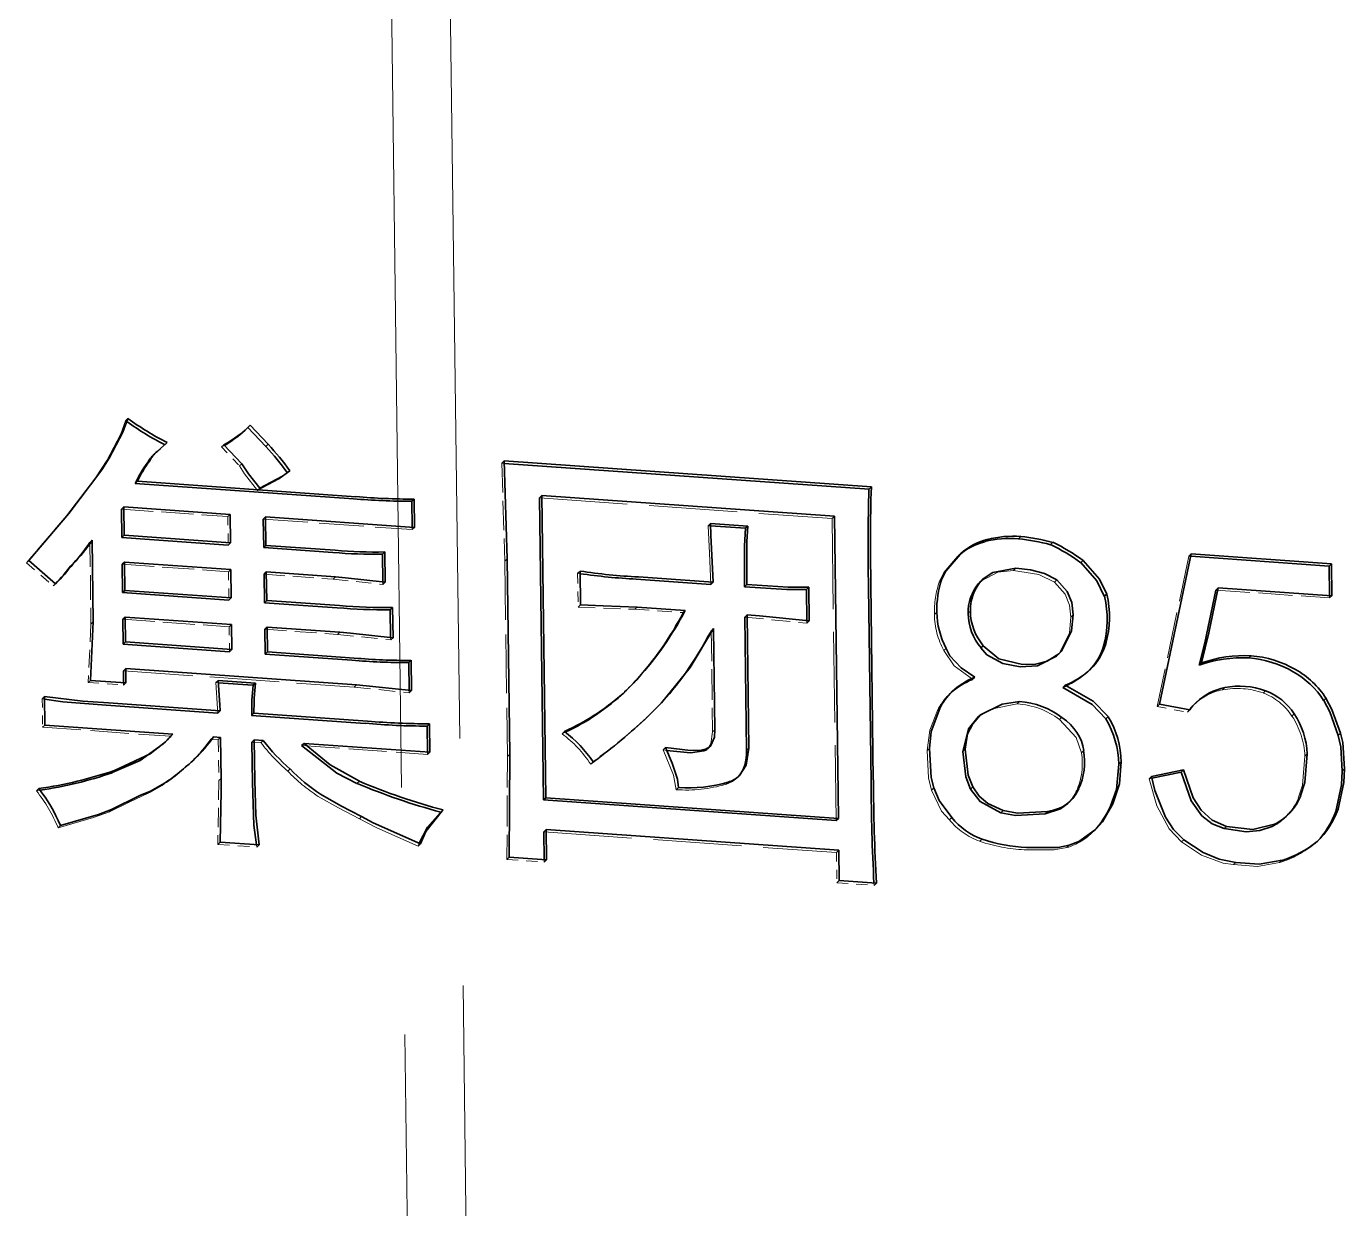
# Model space of a CAD drawing. Header units: millimetres. Extents: x -631 to 3210, y -446 to 2288.
# Drawn here: x -218.68 to -202.66, y -138.71 to -124.35 of the extents above; entities that cross this region are included whole.
import ezdxf

# ---------------------------------------------------------------- set-up
doc = ezdxf.new("R2010")
doc.units = ezdxf.units.MM
doc.linetypes.add('DASHED', pattern=[15, 12, -3])
doc.layers.get('0').update_dxf_attribs({"lineweight": 18})

msp = doc.modelspace()

# ---------------------------------------------------------------- linework, layer by layer
at = {"color": 7, "linetype": 'DASHED', "lineweight": 13}
for p, q in [((-214.534, -46.002), (-213.105, -156.758)), ((-213.346, -193.586), (-215.242, -46.68))]:
    msp.add_line(p, q, dxfattribs=at)
at = {"color": 7, "linetype": 'DASHED', "lineweight": 13, "ltscale": 0.000979933}
for p, q in [((-217.473, -129.137), (-217.445, -129.11)), ((-216.996, -129.429), (-216.967, -129.402)), ((-216.306, -129.456), (-216.278, -129.429)), ((-212.902, -129.653), (-212.874, -129.626)), ((-208.861, -130.298), (-208.889, -130.325)), ((-213.99, -130.46), (-213.961, -130.433)), ((-204.556, -130.782), (-204.527, -130.754)), ((-211.981, -130.99), (-211.952, -130.963)), ((-206.656, -130.927), (-206.685, -130.955)), ((-214.951, -131.061), (-214.922, -131.034)), ((-202.848, -131.29), (-202.82, -131.263)), ((-211.975, -131.4), (-211.947, -131.373)), ((-211.286, -131.427), (-211.258, -131.4)), ((-207.647, -131.49), (-207.618, -131.463)), ((-217.893, -131.608), (-217.865, -131.581)), ((-214.899, -131.733), (-214.871, -131.706)), ((-214.252, -131.8), (-214.224, -131.773)), ((-207.533, -131.929), (-207.505, -131.902)), ((-211.275, -132.29), (-211.247, -132.263)), ((-217.927, -132.317), (-217.899, -132.29)), ((-217.496, -132.347), (-217.468, -132.32)), ((-216.377, -132.318), (-216.349, -132.291)), ((-206.614, -132.547), (-206.642, -132.574)), ((-207.086, -132.708), (-207.114, -132.735)), ((-206.098, -132.739), (-206.127, -132.767)), ((-204.574, -132.677), (-204.546, -132.65)), ((-218.48, -132.86), (-218.452, -132.833)), ((-210.341, -132.917), (-210.313, -132.89)), ((-215.829, -133.047), (-215.801, -133.02)), ((-213.804, -133.19), (-213.775, -133.163)), ((-210.941, -133.133), (-210.913, -133.106)), ((-207.733, -133.144), (-207.705, -133.117)), ((-205.833, -133.142), (-205.861, -133.169)), ((-203.146, -133.209), (-203.118, -133.182)), ((-216.773, -133.368), (-216.744, -133.341)), ((-215.502, -133.393), (-215.474, -133.366)), ((-216.34, -133.507), (-216.312, -133.48)), ((-218.556, -133.63), (-218.528, -133.603)), ((-217.199, -133.662), (-217.171, -133.634)), ((-205.895, -133.609), (-205.923, -133.636)), ((-213.644, -133.891), (-213.616, -133.864)), ((-214.633, -133.972), (-214.605, -133.945)), ((-207.464, -133.982), (-207.435, -133.955)), ((-215.878, -134.315), (-215.849, -134.288)), ((-207.094, -134.245), (-207.066, -134.218)), ((-206.039, -134.32), (-206.01, -134.293)), ((-212.84, -134.465), (-212.812, -134.438))]:
    msp.add_line(p, q, dxfattribs=at)
at = {"color": 7, "linetype": 'DASHED', "lineweight": 13, "ltscale": 0.000505729}
msp.add_line((-217.457, -129.149), (-217.473, -129.137), dxfattribs=at)
at = {"color": 7, "lineweight": 35, "ltscale": 0.000979933}
for p, q in [((-215.986, -129.22), (-215.958, -129.193)), ((-217.18, -129.624), (-217.208, -129.651)), ((-217.356, -129.9), (-217.327, -129.872)), ((-217.495, -130.184), (-217.524, -130.211)), ((-213.994, -130.115), (-213.966, -130.088)), ((-212.416, -130.047), (-212.445, -130.074)), ((-209.942, -130.444), (-209.914, -130.417)), ((-216.198, -130.62), (-216.226, -130.648)), ((-215.795, -130.678), (-215.767, -130.651)), ((-206.237, -130.641), (-206.208, -130.614)), ((-216.189, -131.289), (-216.218, -131.316)), ((-209.201, -131.187), (-209.172, -131.159)), ((-205.583, -131.269), (-205.554, -131.242)), ((-204.227, -131.193), (-204.199, -131.166)), ((-214.257, -131.433), (-214.229, -131.406)), ((-217.478, -131.522), (-217.507, -131.549)), ((-209.95, -131.522), (-209.922, -131.495)), ((-215.783, -131.67), (-215.754, -131.643)), ((-210.357, -131.687), (-210.329, -131.66)), ((-217.503, -131.851), (-217.474, -131.824)), ((-216.181, -131.915), (-216.21, -131.942)), ((-215.779, -131.973), (-215.75, -131.945)), ((-207.053, -131.87), (-207.082, -131.897)), ((-217.498, -132.175), (-217.47, -132.147)), ((-216.322, -132.66), (-216.351, -132.687)), ((-215.941, -132.716), (-215.913, -132.688)), ((-216.433, -133.004), (-216.404, -132.977)), ((-215.334, -133.082), (-215.305, -133.055)), ((-212.392, -134.13), (-212.364, -134.103))]:
    msp.add_line(p, q, dxfattribs=at)
at = {"color": 7, "lineweight": 35, "ltscale": 0.007945}
for p, q in [((-215.768, -129.451), (-215.986, -129.22)), ((-215.958, -129.193), (-215.74, -129.424))]:
    msp.add_line(p, q, dxfattribs=at)
at = {"color": 7, "linetype": 'DASHED', "lineweight": 13, "ltscale": 0.004283}
msp.add_line((-217.123, -129.544), (-216.996, -129.429), dxfattribs=at)
at = {"color": 7, "lineweight": 35, "ltscale": 0.001141}
msp.add_line((-217.123, -129.544), (-217.09, -129.512), dxfattribs=at)
at = {"color": 7, "lineweight": 35, "ltscale": 0.004122}
msp.add_line((-216.967, -129.402), (-217.09, -129.512), dxfattribs=at)
at = {"color": 7, "linetype": 'DASHED', "lineweight": 13, "ltscale": 0.00101}
msp.add_line((-216.271, -129.437), (-216.306, -129.456), dxfattribs=at)
at = {"color": 7, "linetype": 'DASHED', "lineweight": 13, "ltscale": 0.007945}
msp.add_line((-216.306, -129.456), (-216.088, -129.687), dxfattribs=at)
at = {"color": 7, "lineweight": 35, "ltscale": 0.007944}
msp.add_line((-216.06, -129.66), (-216.278, -129.429), dxfattribs=at)
at = {"color": 7, "lineweight": 13, "ltscale": 0.000979933}
for p, q in [((-215.74, -129.424), (-215.768, -129.451)), ((-206.625, -130.571), (-206.597, -130.544)), ((-205.868, -130.861), (-205.84, -130.834)), ((-207.238, -131.476), (-207.209, -131.449)), ((-205.594, -131.873), (-205.565, -131.846)), ((-209.929, -133.14), (-209.901, -133.113)), ((-207.302, -133.153), (-207.274, -133.126)), ((-217.635, -133.411), (-217.606, -133.384)), ((-205.406, -133.308), (-205.377, -133.281)), ((-202.692, -133.392), (-202.664, -133.365)), ((-214.662, -133.542), (-214.633, -133.515)), ((-204.126, -134.09), (-204.097, -134.063))]:
    msp.add_line(p, q, dxfattribs=at)
at = {"color": 7, "linetype": 'DASHED', "lineweight": 13, "ltscale": 0.00098046}
for p, q in [((-217.699, -129.619), (-217.671, -129.592)), ((-216.088, -129.687), (-216.06, -129.66)), ((-215.506, -129.771), (-215.477, -129.744)), ((-215.869, -129.983), (-215.841, -129.956)), ((-218.192, -130.292), (-218.163, -130.265)), ((-216.203, -130.275), (-216.231, -130.302)), ((-218.678, -130.863), (-218.65, -130.835)), ((-212.865, -130.842), (-212.837, -130.815)), ((-216.194, -130.944), (-216.222, -130.971)), ((-218.351, -131.144), (-218.323, -131.117)), ((-206.159, -131.07), (-206.188, -131.097)), ((-210.704, -131.468), (-210.676, -131.441)), ((-216.185, -131.613), (-216.214, -131.64)), ((-209.195, -131.597), (-209.167, -131.569)), ((-206.105, -131.936), (-206.133, -131.964)), ((-214.029, -132.441), (-214, -132.414)), ((-203.652, -132.444), (-203.624, -132.416)), ((-218.484, -132.515), (-218.456, -132.487)), ((-204.941, -132.608), (-204.913, -132.581)), ((-207.582, -132.63), (-207.61, -132.657)), ((-203.303, -132.724), (-203.275, -132.697)), ((-212.171, -132.939), (-212.142, -132.912)), ((-216.347, -133.01), (-216.318, -132.983)), ((-211.822, -133.308), (-211.793, -133.281)), ((-205.037, -133.485), (-205.009, -133.458)), ((-207.684, -133.622), (-207.655, -133.595)), ((-218.292, -134.08), (-218.264, -134.053)), ((-216.352, -134.282), (-216.323, -134.255)), ((-213.919, -134.303), (-213.89, -134.276)), ((-204.012, -134.528), (-203.984, -134.501)), ((-203.453, -134.503), (-203.424, -134.475)), ((-208.832, -134.748), (-208.804, -134.721))]:
    msp.add_line(p, q, dxfattribs=at)
at = {"color": 7, "linetype": 'DASHED', "lineweight": 13, "ltscale": 0.000732735}
msp.add_line((-212.873, -129.655), (-212.902, -129.653), dxfattribs=at)
at = {"color": 7, "linetype": 'DASHED', "lineweight": 13, "ltscale": 0.029721}
msp.add_line((-212.902, -129.653), (-212.865, -130.842), dxfattribs=at)
at = {"color": 7, "lineweight": 35, "ltscale": 0.111795}
msp.add_line((-212.874, -129.626), (-208.413, -129.941), dxfattribs=at)
at = {"color": 7, "lineweight": 35, "ltscale": 0.02972}
msp.add_line((-212.837, -130.815), (-212.874, -129.626), dxfattribs=at)
at = {"color": 7, "lineweight": 35, "ltscale": 0.111062}
msp.add_line((-208.441, -129.968), (-212.873, -129.655), dxfattribs=at)
at = {"color": 7, "lineweight": 35, "ltscale": 0.066429}
for p, q in [((-217.327, -129.872), (-214.677, -130.06)), ((-214.705, -130.087), (-217.356, -129.9))]:
    msp.add_line(p, q, dxfattribs=at)
at = {"color": 7, "lineweight": 35, "ltscale": 0.00098046}
for p, q in [((-208.441, -129.968), (-208.413, -129.941)), ((-215.8, -130.333), (-215.772, -130.306)), ((-217.906, -130.615), (-217.878, -130.588)), ((-217.519, -130.556), (-217.491, -130.529)), ((-214.352, -130.758), (-214.324, -130.731)), ((-218.139, -130.901), (-218.111, -130.873)), ((-215.791, -131.002), (-215.763, -130.974)), ((-202.853, -130.902), (-202.825, -130.875)), ((-210.336, -131.099), (-210.364, -131.126)), ((-209.955, -131.155), (-209.926, -131.128)), ((-207.184, -132.277), (-207.156, -132.25)), ((-205.563, -132.758), (-205.535, -132.731)), ((-213.808, -132.845), (-213.78, -132.817)), ((-204.623, -133.378), (-204.651, -133.405)), ((-212.397, -133.742), (-212.369, -133.715))]:
    msp.add_line(p, q, dxfattribs=at)
at = {"color": 7, "lineweight": 35, "ltscale": 0.008631}
for p, q in [((-217.495, -130.184), (-217.491, -130.529)), ((-213.966, -130.088), (-213.961, -130.433)), ((-215.795, -130.678), (-215.8, -130.333)), ((-217.487, -130.853), (-217.482, -131.198)), ((-215.787, -131.347), (-215.791, -131.002))]:
    msp.add_line(p, q, dxfattribs=at)
at = {"color": 7, "lineweight": 35, "ltscale": 0.032405}
for p, q in [((-216.203, -130.275), (-217.495, -130.184)), ((-216.226, -130.648), (-217.519, -130.556)), ((-217.491, -130.529), (-216.198, -130.62)), ((-216.218, -131.316), (-217.511, -131.225)), ((-216.185, -131.613), (-217.478, -131.522)), ((-216.21, -131.942), (-217.503, -131.851)), ((-217.474, -131.824), (-216.181, -131.915))]:
    msp.add_line(p, q, dxfattribs=at)
at = {"color": 7, "lineweight": 35, "ltscale": 0.007903}
msp.add_line((-213.99, -130.431), (-213.994, -130.115), dxfattribs=at)
at = {"color": 7, "lineweight": 35, "ltscale": 0.09171}
msp.add_line((-212.397, -133.742), (-212.445, -130.074), dxfattribs=at)
at = {"color": 7, "linetype": 'DASHED', "lineweight": 13, "ltscale": 0.089113}
msp.add_line((-212.445, -130.074), (-208.889, -130.325), dxfattribs=at)
at = {"color": 7, "lineweight": 35, "ltscale": 0.091709}
for p, q in [((-212.416, -130.047), (-212.369, -133.715)), ((-208.813, -133.966), (-208.861, -130.298))]:
    msp.add_line(p, q, dxfattribs=at)
at = {"color": 7, "lineweight": 35, "ltscale": 0.089113}
for p, q in [((-208.861, -130.298), (-212.416, -130.047)), ((-212.369, -133.715), (-208.813, -133.966)), ((-208.808, -134.354), (-212.364, -134.103))]:
    msp.add_line(p, q, dxfattribs=at)
at = {"color": 7, "linetype": 'DASHED', "lineweight": 13, "ltscale": 0.01874}
msp.add_line((-218.192, -130.292), (-218.678, -130.863), dxfattribs=at)
at = {"color": 7, "lineweight": 35, "ltscale": 0.01874}
msp.add_line((-218.65, -130.835), (-218.163, -130.265), dxfattribs=at)
at = {"color": 7, "lineweight": 35, "ltscale": 0.008632}
for p, q in [((-217.519, -130.556), (-217.524, -130.211)), ((-216.198, -130.62), (-216.203, -130.275)), ((-215.772, -130.306), (-215.767, -130.651)), ((-217.511, -131.225), (-217.515, -130.88)), ((-216.189, -131.289), (-216.194, -130.944)), ((-215.763, -130.974), (-215.758, -131.32)), ((-218.452, -132.833), (-218.456, -132.487)), ((-213.78, -132.817), (-213.775, -133.163))]:
    msp.add_line(p, q, dxfattribs=at)
at = {"color": 7, "linetype": 'DASHED', "lineweight": 13, "ltscale": 0.032405}
for p, q in [((-217.524, -130.211), (-216.231, -130.302)), ((-217.515, -130.88), (-216.222, -130.971)), ((-217.507, -131.549), (-216.214, -131.64))]:
    msp.add_line(p, q, dxfattribs=at)
at = {"color": 7, "linetype": 'DASHED', "lineweight": 13, "ltscale": 0.008631}
for p, q in [((-216.231, -130.302), (-216.226, -130.648)), ((-216.222, -130.971), (-216.218, -131.316)), ((-218.484, -132.515), (-218.48, -132.86))]:
    msp.add_line(p, q, dxfattribs=at)
at = {"color": 7, "linetype": 'DASHED', "lineweight": 13, "ltscale": 0.045367}
msp.add_line((-215.8, -130.333), (-213.99, -130.46), dxfattribs=at)
at = {"color": 7, "lineweight": 35, "ltscale": 0.045367}
msp.add_line((-213.961, -130.433), (-215.772, -130.306), dxfattribs=at)
at = {"color": 7, "linetype": 'DASHED', "lineweight": 13, "ltscale": 0.09171}
msp.add_line((-208.889, -130.325), (-208.842, -133.993), dxfattribs=at)
at = {"color": 7, "linetype": 'DASHED', "lineweight": 13, "ltscale": 0.000727923}
msp.add_line((-213.99, -130.46), (-213.99, -130.431), dxfattribs=at)
at = {"color": 7, "linetype": 'DASHED', "lineweight": 13, "ltscale": 0.000981563}
for p, q in [((-210.395, -130.412), (-210.367, -130.385)), ((-207.584, -131.086), (-207.555, -131.059)), ((-205.96, -131.494), (-205.989, -131.521)), ((-214.697, -132.372), (-214.669, -132.345)), ((-204.147, -132.406), (-204.119, -132.378)), ((-205.718, -134.127), (-205.69, -134.1)), ((-212.388, -134.497), (-212.359, -134.47))]:
    msp.add_line(p, q, dxfattribs=at)
at = {"color": 7, "linetype": 'DASHED', "lineweight": 13, "ltscale": 0.000721973}
msp.add_line((-210.366, -130.414), (-210.395, -130.412), dxfattribs=at)
at = {"color": 7, "lineweight": 35, "ltscale": 0.011341}
msp.add_line((-210.367, -130.385), (-209.914, -130.417), dxfattribs=at)
at = {"color": 7, "lineweight": 35, "ltscale": 0.010621}
msp.add_line((-209.942, -130.444), (-210.366, -130.414), dxfattribs=at)
at = {"color": 7, "linetype": 'DASHED', "lineweight": 13, "ltscale": 0.024815}
msp.add_line((-217.906, -130.615), (-217.893, -131.608), dxfattribs=at)
at = {"color": 7, "lineweight": 35, "ltscale": 0.024816}
msp.add_line((-217.865, -131.581), (-217.878, -130.588), dxfattribs=at)
at = {"color": 7, "lineweight": 35, "ltscale": 0.021064}
for p, q in [((-214.955, -130.737), (-215.795, -130.678)), ((-215.767, -130.651), (-214.927, -130.71))]:
    msp.add_line(p, q, dxfattribs=at)
at = {"color": 7, "lineweight": 13, "ltscale": 0.000981036}
for p, q in [((-207.034, -130.607), (-207.005, -130.579)), ((-210.991, -132.591), (-210.963, -132.564)), ((-202.741, -132.958), (-202.712, -132.93)), ((-207.182, -133.585), (-207.21, -133.612))]:
    msp.add_line(p, q, dxfattribs=at)
at = {"color": 7, "lineweight": 35, "ltscale": 0.010782}
msp.add_line((-218.323, -131.117), (-218.65, -130.835), dxfattribs=at)
at = {"color": 7, "lineweight": 35, "ltscale": 0.008422}
msp.add_line((-214.348, -131.095), (-214.352, -130.758), dxfattribs=at)
at = {"color": 7, "lineweight": 35, "ltscale": 0.009171}
for p, q in [((-214.324, -130.731), (-214.319, -131.098)), ((-214.229, -131.406), (-214.224, -131.773)), ((-214.005, -132.047), (-214, -132.414)), ((-212.364, -134.103), (-212.359, -134.47)), ((-208.804, -134.721), (-208.808, -134.354))]:
    msp.add_line(p, q, dxfattribs=at)
at = {"color": 7, "lineweight": 35, "ltscale": 0.059342}
for p, q in [((-212.806, -133.188), (-212.837, -130.815)), ((-208.417, -133.527), (-208.448, -131.153)), ((-208.419, -131.126), (-208.389, -133.5))]:
    msp.add_line(p, q, dxfattribs=at)
at = {"color": 7, "linetype": 'DASHED', "lineweight": 13, "ltscale": 0.000998295}
msp.add_line((-207.365, -130.788), (-207.336, -130.76), dxfattribs=at)
at = {"color": 7, "linetype": 'DASHED', "lineweight": 13, "ltscale": 0.000355635}
msp.add_line((-207.354, -130.778), (-207.365, -130.788), dxfattribs=at)
at = {"color": 7, "lineweight": 13, "ltscale": 0.000981563}
for p, q in [((-207.354, -130.778), (-207.326, -130.751)), ((-203.544, -134.065), (-203.516, -134.038))]:
    msp.add_line(p, q, dxfattribs=at)
at = {"color": 7, "lineweight": 35, "ltscale": 0.000338378}
msp.add_line((-207.336, -130.76), (-207.326, -130.751), dxfattribs=at)
at = {"color": 7, "linetype": 'DASHED', "lineweight": 13, "ltscale": 0.046674}
msp.add_line((-204.556, -130.782), (-204.941, -132.608), dxfattribs=at)
at = {"color": 7, "lineweight": 35, "ltscale": 0.046673}
msp.add_line((-204.913, -132.581), (-204.527, -130.754), dxfattribs=at)
at = {"color": 7, "linetype": 'DASHED', "lineweight": 13, "ltscale": 0.000558357}
msp.add_line((-204.533, -130.783), (-204.556, -130.782), dxfattribs=at)
at = {"color": 7, "lineweight": 35, "ltscale": 0.042107}
msp.add_line((-202.853, -130.902), (-204.533, -130.783), dxfattribs=at)
at = {"color": 7, "lineweight": 35, "ltscale": 0.042666}
msp.add_line((-204.527, -130.754), (-202.825, -130.875), dxfattribs=at)
at = {"color": 7, "linetype": 'DASHED', "lineweight": 13, "ltscale": 0.010782}
msp.add_line((-218.678, -130.863), (-218.351, -131.144), dxfattribs=at)
at = {"color": 7, "linetype": 'DASHED', "lineweight": 13, "ltscale": 0.001026}
msp.add_line((-218.135, -130.897), (-218.106, -130.868), dxfattribs=at)
at = {"color": 7, "lineweight": 35, "ltscale": 0.000981036}
for p, q in [((-217.487, -130.853), (-217.515, -130.88)), ((-215.787, -131.347), (-215.758, -131.32)), ((-214.033, -132.074), (-214.005, -132.047)), ((-204.431, -132.105), (-204.402, -132.078)), ((-210.446, -133.147), (-210.417, -133.12))]:
    msp.add_line(p, q, dxfattribs=at)
at = {"color": 7, "lineweight": 35, "ltscale": 0.032403}
for p, q in [((-216.194, -130.944), (-217.487, -130.853)), ((-217.482, -131.198), (-216.189, -131.289))]:
    msp.add_line(p, q, dxfattribs=at)
at = {"color": 7, "lineweight": 35, "ltscale": 0.021062}
msp.add_line((-214.922, -131.034), (-215.763, -130.974), dxfattribs=at)
at = {"color": 7, "linetype": 'DASHED', "lineweight": 13, "ltscale": 0.059341}
msp.add_line((-212.865, -130.842), (-212.835, -133.215), dxfattribs=at)
at = {"color": 7, "linetype": 'DASHED', "lineweight": 13, "ltscale": 0.000730757}
msp.add_line((-211.952, -130.995), (-211.981, -130.99), dxfattribs=at)
at = {"color": 7, "linetype": 'DASHED', "lineweight": 13, "ltscale": 0.01025}
msp.add_line((-211.981, -130.99), (-211.975, -131.4), dxfattribs=at)
at = {"color": 7, "lineweight": 35, "ltscale": 0.01025}
msp.add_line((-211.947, -131.373), (-211.952, -130.963), dxfattribs=at)
at = {"color": 7, "lineweight": 35, "ltscale": 0.008982}
msp.add_line((-202.849, -131.261), (-202.853, -130.902), dxfattribs=at)
at = {"color": 7, "lineweight": 35, "ltscale": 0.009711}
msp.add_line((-202.825, -130.875), (-202.82, -131.263), dxfattribs=at)
at = {"color": 7, "linetype": 'DASHED', "lineweight": 13, "ltscale": 0.000978717}
msp.add_line((-218.351, -131.144), (-218.323, -131.117), dxfattribs=at)
at = {"color": 7, "linetype": 'DASHED', "lineweight": 13, "ltscale": 0.000966988}
msp.add_line((-218.345, -131.138), (-218.317, -131.111), dxfattribs=at)
at = {"color": 7, "linetype": 'DASHED', "lineweight": 13, "ltscale": 0.021062}
msp.add_line((-215.791, -131.002), (-214.951, -131.061), dxfattribs=at)
at = {"color": 7, "linetype": 'DASHED', "lineweight": 13, "ltscale": 0.015176}
msp.add_line((-214.951, -131.061), (-214.347, -131.125), dxfattribs=at)
at = {"color": 7, "linetype": 'DASHED', "lineweight": 13, "ltscale": 0.0007485}
msp.add_line((-214.347, -131.125), (-214.348, -131.095), dxfattribs=at)
at = {"color": 7, "linetype": 'DASHED', "lineweight": 13, "ltscale": 0.000981036}
for p, q in [((-214.347, -131.125), (-214.319, -131.098)), ((-216.928, -132.969), (-216.9, -132.942)), ((-212.835, -133.215), (-212.806, -133.188)), ((-210.182, -133.553), (-210.154, -133.526)), ((-210.784, -133.619), (-210.756, -133.591)), ((-217.67, -133.887), (-217.642, -133.86)), ((-208.837, -134.381), (-208.808, -134.354)), ((-204.645, -134.253), (-204.617, -134.226)), ((-203.025, -134.274), (-202.997, -134.247)), ((-208.379, -134.78), (-208.351, -134.753))]:
    msp.add_line(p, q, dxfattribs=at)
at = {"color": 7, "lineweight": 35, "ltscale": 0.022684}
for p, q in [((-210.364, -131.126), (-211.269, -131.062)), ((-211.241, -131.035), (-210.336, -131.099))]:
    msp.add_line(p, q, dxfattribs=at)
at = {"color": 7, "lineweight": 35, "ltscale": 0.001136}
msp.add_line((-207.113, -131.118), (-207.082, -131.085), dxfattribs=at)
at = {"color": 7, "lineweight": 13, "ltscale": 0.00098046}
for p, q in [((-207.085, -131.091), (-207.113, -131.118)), ((-203.829, -132.018), (-203.801, -131.991)), ((-202.918, -132.535), (-202.89, -132.508)), ((-206.812, -133.87), (-206.841, -133.897)), ((-205.507, -133.819), (-205.478, -133.791)), ((-206.274, -133.884), (-206.303, -133.911))]:
    msp.add_line(p, q, dxfattribs=at)
at = {"color": 7, "lineweight": 35, "ltscale": 0.001128}
msp.add_line((-207.054, -131.058), (-207.085, -131.091), dxfattribs=at)
at = {"color": 7, "lineweight": 35, "ltscale": 0.000972358}
msp.add_line((-207.082, -131.085), (-207.054, -131.058), dxfattribs=at)
at = {"color": 7, "lineweight": 35, "ltscale": 0.000981563}
for p, q in [((-217.511, -131.225), (-217.482, -131.198)), ((-215.925, -132.35), (-215.896, -132.323)), ((-206.085, -132.377), (-206.057, -132.349)), ((-215.937, -133.039), (-215.909, -133.012)), ((-202.772, -133.882), (-202.743, -133.855)), ((-208.813, -133.966), (-208.842, -133.993))]:
    msp.add_line(p, q, dxfattribs=at)
at = {"color": 7, "lineweight": 35, "ltscale": 0.009497}
msp.add_line((-209.196, -131.566), (-209.201, -131.187), dxfattribs=at)
at = {"color": 7, "lineweight": 35, "ltscale": 0.010249}
msp.add_line((-209.172, -131.159), (-209.167, -131.569), dxfattribs=at)
at = {"color": 7, "linetype": 'DASHED', "lineweight": 13, "ltscale": 0.034565}
msp.add_line((-204.227, -131.193), (-202.848, -131.29), dxfattribs=at)
at = {"color": 7, "lineweight": 35, "ltscale": 0.034565}
for p, q in [((-202.82, -131.263), (-204.199, -131.166)), ((-214.562, -132.813), (-215.941, -132.716)), ((-215.913, -132.688), (-214.534, -132.786))]:
    msp.add_line(p, q, dxfattribs=at)
at = {"color": 7, "linetype": 'DASHED', "lineweight": 13, "ltscale": 0.000727902}
msp.add_line((-202.848, -131.29), (-202.849, -131.261), dxfattribs=at)
at = {"color": 7, "lineweight": 35, "ltscale": 0.022144}
for p, q in [((-214.903, -131.409), (-215.787, -131.347)), ((-214.871, -131.706), (-215.754, -131.643))]:
    msp.add_line(p, q, dxfattribs=at)
at = {"color": 7, "lineweight": 35, "ltscale": 0.022142}
msp.add_line((-215.758, -131.32), (-214.875, -131.382), dxfattribs=at)
at = {"color": 7, "lineweight": 35, "ltscale": 0.008425}
msp.add_line((-214.253, -131.77), (-214.257, -131.433), dxfattribs=at)
at = {"color": 7, "linetype": 'DASHED', "lineweight": 13, "ltscale": 0.017247}
msp.add_line((-211.975, -131.4), (-211.286, -131.427), dxfattribs=at)
at = {"color": 7, "linetype": 'DASHED', "lineweight": 13, "ltscale": 0.014582}
msp.add_line((-211.286, -131.427), (-210.704, -131.468), dxfattribs=at)
at = {"color": 7, "lineweight": 35, "ltscale": 0.014582}
msp.add_line((-210.676, -131.441), (-211.258, -131.4), dxfattribs=at)
at = {"color": 7, "linetype": 'DASHED', "lineweight": 13, "ltscale": 0.017745}
msp.add_line((-217.893, -131.608), (-217.927, -132.317), dxfattribs=at)
at = {"color": 7, "lineweight": 35, "ltscale": 0.017745}
msp.add_line((-217.899, -132.29), (-217.865, -131.581), dxfattribs=at)
at = {"color": 7, "lineweight": 35, "ltscale": 0.007552}
for p, q in [((-217.503, -131.851), (-217.507, -131.549)), ((-217.478, -131.522), (-217.474, -131.824))]:
    msp.add_line(p, q, dxfattribs=at)
at = {"color": 7, "lineweight": 35, "ltscale": 0.007553}
for p, q in [((-216.181, -131.915), (-216.185, -131.613)), ((-215.779, -131.973), (-215.783, -131.67)), ((-215.754, -131.643), (-215.75, -131.945))]:
    msp.add_line(p, q, dxfattribs=at)
at = {"color": 7, "linetype": 'DASHED', "lineweight": 13, "ltscale": 0.018955}
msp.add_line((-209.95, -131.522), (-209.195, -131.597), dxfattribs=at)
at = {"color": 7, "lineweight": 35, "ltscale": 0.04046}
for p, q in [((-209.929, -133.14), (-209.95, -131.522)), ((-209.922, -131.495), (-209.901, -133.113))]:
    msp.add_line(p, q, dxfattribs=at)
at = {"color": 7, "linetype": 'DASHED', "lineweight": 13, "ltscale": 0.000753097}
msp.add_line((-209.195, -131.597), (-209.196, -131.566), dxfattribs=at)
at = {"color": 7, "linetype": 'DASHED', "lineweight": 13, "ltscale": 0.007552}
msp.add_line((-216.214, -131.64), (-216.21, -131.942), dxfattribs=at)
at = {"color": 7, "linetype": 'DASHED', "lineweight": 13, "ltscale": 0.022144}
msp.add_line((-215.783, -131.67), (-214.899, -131.733), dxfattribs=at)
at = {"color": 7, "linetype": 'DASHED', "lineweight": 13, "ltscale": 0.016255}
msp.add_line((-214.899, -131.733), (-214.252, -131.8), dxfattribs=at)
at = {"color": 7, "linetype": 'DASHED', "lineweight": 13, "ltscale": 0.000745448}
msp.add_line((-214.252, -131.8), (-214.253, -131.77), dxfattribs=at)
at = {"color": 7, "linetype": 'DASHED', "lineweight": 13, "ltscale": 0.03075}
msp.add_line((-210.357, -131.687), (-210.341, -132.917), dxfattribs=at)
at = {"color": 7, "lineweight": 35, "ltscale": 0.03075}
msp.add_line((-210.313, -132.89), (-210.329, -131.66), dxfattribs=at)
at = {"color": 7, "lineweight": 35, "ltscale": 0.026463}
for p, q in [((-215.75, -131.945), (-214.694, -132.02)), ((-214.723, -132.047), (-215.779, -131.973))]:
    msp.add_line(p, q, dxfattribs=at)
at = {"color": 7, "lineweight": 35, "ltscale": 0.0011}
msp.add_line((-206.135, -131.968), (-206.105, -131.936), dxfattribs=at)
at = {"color": 7, "lineweight": 35, "ltscale": 0.00842}
msp.add_line((-214.029, -132.411), (-214.033, -132.074), dxfattribs=at)
at = {"color": 7, "linetype": 'DASHED', "lineweight": 13, "ltscale": 0.001082}
msp.add_line((-206.133, -131.964), (-206.163, -131.995), dxfattribs=at)
at = {"color": 7, "lineweight": 35, "ltscale": 0.000964304}
msp.add_line((-206.163, -131.995), (-206.135, -131.968), dxfattribs=at)
at = {"color": 7, "linetype": 'DASHED', "lineweight": 13, "ltscale": 0.070209}
msp.add_line((-217.498, -132.175), (-214.697, -132.372), dxfattribs=at)
at = {"color": 7, "lineweight": 35, "ltscale": 0.003587}
msp.add_line((-217.497, -132.318), (-217.498, -132.175), dxfattribs=at)
at = {"color": 7, "lineweight": 35, "ltscale": 0.070211}
msp.add_line((-214.669, -132.345), (-217.47, -132.147), dxfattribs=at)
at = {"color": 7, "lineweight": 35, "ltscale": 0.004316}
msp.add_line((-217.47, -132.147), (-217.468, -132.32), dxfattribs=at)
at = {"color": 7, "linetype": 'DASHED', "lineweight": 13, "ltscale": 0.000976146}
msp.add_line((-205.78, -132.183), (-205.752, -132.156), dxfattribs=at)
at = {"color": 7, "linetype": 'DASHED', "lineweight": 13, "ltscale": 0.000624189}
msp.add_line((-205.78, -132.183), (-205.762, -132.165), dxfattribs=at)
at = {"color": 7, "linetype": 'DASHED', "lineweight": 13, "ltscale": 0.010803}
msp.add_line((-217.927, -132.317), (-217.496, -132.347), dxfattribs=at)
at = {"color": 7, "lineweight": 35, "ltscale": 0.010803}
msp.add_line((-217.468, -132.32), (-217.899, -132.29), dxfattribs=at)
at = {"color": 7, "linetype": 'DASHED', "lineweight": 13, "ltscale": 0.000728685}
msp.add_line((-217.496, -132.347), (-217.497, -132.318), dxfattribs=at)
at = {"color": 7, "linetype": 'DASHED', "lineweight": 13, "ltscale": 0.000729637}
msp.add_line((-216.348, -132.32), (-216.377, -132.318), dxfattribs=at)
at = {"color": 7, "lineweight": 35, "ltscale": 0.011343}
for p, q in [((-216.349, -132.291), (-215.896, -132.323)), ((-212.359, -134.47), (-212.812, -134.438)), ((-208.351, -134.753), (-208.804, -134.721))]:
    msp.add_line(p, q, dxfattribs=at)
at = {"color": 7, "lineweight": 35, "ltscale": 0.010611}
msp.add_line((-215.925, -132.35), (-216.348, -132.32), dxfattribs=at)
at = {"color": 7, "linetype": 'DASHED', "lineweight": 13, "ltscale": 0.016796}
msp.add_line((-214.697, -132.372), (-214.029, -132.441), dxfattribs=at)
at = {"color": 7, "lineweight": 35, "ltscale": 0.016795}
msp.add_line((-214, -132.414), (-214.669, -132.345), dxfattribs=at)
at = {"color": 7, "linetype": 'DASHED', "lineweight": 13, "ltscale": 0.000751551}
msp.add_line((-214.029, -132.441), (-214.029, -132.411), dxfattribs=at)
at = {"color": 7, "lineweight": 35, "ltscale": 0.000756524}
msp.add_line((-211.41, -132.431), (-211.388, -132.41), dxfattribs=at)
at = {"color": 7, "linetype": 'DASHED', "lineweight": 13, "ltscale": 0.001005}
msp.add_line((-207.461, -132.454), (-207.432, -132.426), dxfattribs=at)
at = {"color": 7, "linetype": 'DASHED', "lineweight": 13, "ltscale": 0.000541986}
msp.add_line((-207.445, -132.439), (-207.461, -132.454), dxfattribs=at)
at = {"color": 7, "linetype": 'DASHED', "lineweight": 13, "ltscale": 0.000727846}
msp.add_line((-218.456, -132.52), (-218.484, -132.515), dxfattribs=at)
at = {"color": 7, "lineweight": 35, "ltscale": 0.034025}
for p, q in [((-216.351, -132.687), (-217.708, -132.591)), ((-217.68, -132.564), (-216.322, -132.66))]:
    msp.add_line(p, q, dxfattribs=at)
at = {"color": 7, "lineweight": 35, "ltscale": 0.004777}
msp.add_line((-211.126, -132.726), (-210.991, -132.591), dxfattribs=at)
at = {"color": 7, "lineweight": 35, "ltscale": 0.009333}
msp.add_line((-204.546, -132.65), (-204.913, -132.581), dxfattribs=at)
at = {"color": 7, "lineweight": 35, "ltscale": 0.000946469}
msp.add_line((-204.491, -132.582), (-204.463, -132.556), dxfattribs=at)
at = {"color": 7, "linetype": 'DASHED', "lineweight": 13, "ltscale": 0.000613514}
msp.add_line((-211.144, -132.743), (-211.126, -132.726), dxfattribs=at)
at = {"color": 7, "linetype": 'DASHED', "lineweight": 13, "ltscale": 0.000612458}
msp.add_line((-211.144, -132.743), (-211.126, -132.726), dxfattribs=at)
at = {"color": 7, "lineweight": 35, "ltscale": 0.000967516}
msp.add_line((-207.119, -132.739), (-207.091, -132.713), dxfattribs=at)
at = {"color": 7, "linetype": 'DASHED', "lineweight": 13, "ltscale": 0.009333}
msp.add_line((-204.941, -132.608), (-204.574, -132.677), dxfattribs=at)
at = {"color": 7, "linetype": 'DASHED', "lineweight": 13, "ltscale": 0.000903744}
msp.add_line((-204.574, -132.677), (-204.552, -132.649), dxfattribs=at)
at = {"color": 7, "linetype": 'DASHED', "lineweight": 13, "ltscale": 0.038884}
msp.add_line((-218.48, -132.86), (-216.928, -132.969), dxfattribs=at)
at = {"color": 7, "lineweight": 35, "ltscale": 0.038886}
msp.add_line((-216.9, -132.942), (-218.452, -132.833), dxfattribs=at)
at = {"color": 7, "lineweight": 35, "ltscale": 0.007902}
msp.add_line((-213.804, -133.161), (-213.808, -132.845), dxfattribs=at)
at = {"color": 7, "linetype": 'DASHED', "lineweight": 13, "ltscale": 0.001095}
msp.add_line((-212.131, -132.92), (-212.171, -132.939), dxfattribs=at)
at = {"color": 7, "lineweight": 35, "ltscale": 0.000942155}
msp.add_line((-217.015, -133.062), (-216.988, -133.036), dxfattribs=at)
at = {"color": 7, "linetype": 'DASHED', "lineweight": 13, "ltscale": 0.00216}
msp.add_line((-216.433, -133.004), (-216.347, -133.01), dxfattribs=at)
at = {"color": 7, "lineweight": 35, "ltscale": 0.00216}
msp.add_line((-216.318, -132.983), (-216.404, -132.977), dxfattribs=at)
at = {"color": 7, "linetype": 'DASHED', "lineweight": 13, "ltscale": 0.012407}
msp.add_line((-216.347, -133.01), (-216.34, -133.507), dxfattribs=at)
at = {"color": 7, "lineweight": 35, "ltscale": 0.012408}
for p, q in [((-216.312, -133.48), (-216.318, -132.983)), ((-215.909, -133.012), (-215.902, -133.508))]:
    msp.add_line(p, q, dxfattribs=at)
at = {"color": 7, "linetype": 'DASHED', "lineweight": 13, "ltscale": 0.002701}
msp.add_line((-215.937, -133.039), (-215.829, -133.047), dxfattribs=at)
at = {"color": 7, "lineweight": 35, "ltscale": 0.012407}
msp.add_line((-215.931, -133.536), (-215.937, -133.039), dxfattribs=at)
at = {"color": 7, "lineweight": 35, "ltscale": 0.0027}
msp.add_line((-215.801, -133.02), (-215.909, -133.012), dxfattribs=at)
at = {"color": 7, "lineweight": 35, "ltscale": 0.038346}
msp.add_line((-213.775, -133.163), (-215.305, -133.055), dxfattribs=at)
at = {"color": 7, "linetype": 'DASHED', "lineweight": 13, "ltscale": 0.038346}
msp.add_line((-215.334, -133.082), (-213.804, -133.19), dxfattribs=at)
at = {"color": 7, "linetype": 'DASHED', "lineweight": 13, "ltscale": 0.000728665}
for p, q in [((-213.804, -133.19), (-213.804, -133.161)), ((-212.388, -134.497), (-212.388, -134.468))]:
    msp.add_line(p, q, dxfattribs=at)
at = {"color": 7, "linetype": 'DASHED', "lineweight": 13, "ltscale": 0.031249}
msp.add_line((-212.835, -133.215), (-212.84, -134.465), dxfattribs=at)
at = {"color": 7, "lineweight": 35, "ltscale": 0.031249}
msp.add_line((-212.812, -134.438), (-212.806, -133.188), dxfattribs=at)
at = {"color": 7, "linetype": 'DASHED', "lineweight": 13, "ltscale": 0.001096}
msp.add_line((-210.898, -133.14), (-210.941, -133.133), dxfattribs=at)
at = {"color": 7, "lineweight": 35, "ltscale": 0.00099072}
msp.add_line((-210.401, -133.121), (-210.373, -133.094), dxfattribs=at)
at = {"color": 7, "linetype": 'DASHED', "lineweight": 13, "ltscale": 0.001086}
msp.add_line((-216.666, -133.277), (-216.635, -133.247), dxfattribs=at)
at = {"color": 7, "linetype": 'DASHED', "lineweight": 13, "ltscale": 0.000337227}
msp.add_line((-216.666, -133.277), (-216.657, -133.267), dxfattribs=at)
at = {"color": 7, "lineweight": 35, "ltscale": 0.009869}
msp.add_line((-205.009, -133.458), (-204.623, -133.378), dxfattribs=at)
at = {"color": 7, "linetype": 'DASHED', "lineweight": 13, "ltscale": 0.019384}
msp.add_line((-216.34, -133.507), (-216.352, -134.282), dxfattribs=at)
at = {"color": 7, "linetype": 'DASHED', "lineweight": 13, "ltscale": 0.000984248}
msp.add_line((-210.043, -133.474), (-210.015, -133.447), dxfattribs=at)
at = {"color": 7, "linetype": 'DASHED', "lineweight": 13, "ltscale": 0.000674495}
msp.add_line((-210.043, -133.474), (-210.024, -133.454), dxfattribs=at)
at = {"color": 7, "linetype": 'DASHED', "lineweight": 13, "ltscale": 0.000822962}
msp.add_line((-205.005, -133.479), (-205.037, -133.485), dxfattribs=at)
at = {"color": 7, "lineweight": 35, "ltscale": 0.009046}
msp.add_line((-204.651, -133.405), (-205.005, -133.479), dxfattribs=at)
at = {"color": 7, "linetype": 'DASHED', "lineweight": 13, "ltscale": 0.001126}
msp.add_line((-218.512, -133.624), (-218.556, -133.63), dxfattribs=at)
at = {"color": 7, "lineweight": 35, "ltscale": 0.000988035}
msp.add_line((-213.652, -133.898), (-213.623, -133.871), dxfattribs=at)
at = {"color": 7, "lineweight": 35, "ltscale": 0.000254192}
msp.add_line((-213.616, -133.864), (-213.623, -133.871), dxfattribs=at)
at = {"color": 7, "lineweight": 35, "ltscale": 0.089111}
msp.add_line((-208.842, -133.993), (-212.397, -133.742), dxfattribs=at)
at = {"color": 7, "lineweight": 35, "ltscale": 0.000965358}
msp.add_line((-206.026, -133.784), (-205.998, -133.757), dxfattribs=at)
at = {"color": 7, "linetype": 'DASHED', "lineweight": 13, "ltscale": 0.00026282}
msp.add_line((-213.652, -133.898), (-213.644, -133.891), dxfattribs=at)
at = {"color": 7, "lineweight": 35, "ltscale": 0.000961044}
msp.add_line((-203.384, -133.952), (-203.356, -133.925), dxfattribs=at)
at = {"color": 7, "linetype": 'DASHED', "lineweight": 13, "ltscale": 0.089111}
msp.add_line((-212.392, -134.13), (-208.837, -134.381), dxfattribs=at)
at = {"color": 7, "lineweight": 35, "ltscale": 0.008443}
msp.add_line((-212.388, -134.468), (-212.392, -134.13), dxfattribs=at)
at = {"color": 7, "linetype": 'DASHED', "lineweight": 13, "ltscale": 0.00030865}
msp.add_line((-205.718, -134.127), (-205.709, -134.119), dxfattribs=at)
at = {"color": 7, "linetype": 'DASHED', "lineweight": 13, "ltscale": 0.000988035}
msp.add_line((-205.715, -134.124), (-205.686, -134.096), dxfattribs=at)
at = {"color": 7, "linetype": 'DASHED', "lineweight": 13, "ltscale": 0.011882}
msp.add_line((-216.352, -134.282), (-215.878, -134.315), dxfattribs=at)
at = {"color": 7, "lineweight": 35, "ltscale": 0.011883}
msp.add_line((-215.849, -134.288), (-216.323, -134.255), dxfattribs=at)
at = {"color": 7, "linetype": 'DASHED', "lineweight": 13, "ltscale": 0.000744682}
msp.add_line((-215.878, -134.315), (-215.883, -134.286), dxfattribs=at)
at = {"color": 7, "linetype": 'DASHED', "lineweight": 13, "ltscale": 0.000902981}
msp.add_line((-213.919, -134.303), (-213.908, -134.268), dxfattribs=at)
at = {"color": 7, "linetype": 'DASHED', "lineweight": 13, "ltscale": 0.000869176}
msp.add_line((-203.025, -134.274), (-203, -134.25), dxfattribs=at)
at = {"color": 7, "linetype": 'DASHED', "lineweight": 13, "ltscale": 0.000982618}
msp.add_line((-203.02, -134.269), (-202.991, -134.242), dxfattribs=at)
at = {"color": 7, "linetype": 'DASHED', "lineweight": 13, "ltscale": 0.011341}
for p, q in [((-212.84, -134.465), (-212.388, -134.497)), ((-208.832, -134.748), (-208.379, -134.78))]:
    msp.add_line(p, q, dxfattribs=at)
at = {"color": 7, "linetype": 'DASHED', "lineweight": 13, "ltscale": 0.009171}
msp.add_line((-208.837, -134.381), (-208.832, -134.748), dxfattribs=at)
at = {"color": 7, "linetype": 'DASHED', "lineweight": 13, "ltscale": 0.000731473}
msp.add_line((-208.379, -134.78), (-208.381, -134.751), dxfattribs=at)
at = {"color": 7, "linetype": 'DASHED', "lineweight": 13}
for points in [[(-217.473, -129.137), (-217.53, -129.296), (-217.699, -129.619)], [(-217.699, -129.619), (-217.839, -129.832), (-218.192, -130.292)], [(-216.088, -129.687), (-216.027, -129.784), (-215.869, -129.983)], [(-215.869, -129.983), (-215.611, -129.849), (-215.506, -129.771)], [(-210.395, -130.412), (-210.379, -130.744), (-210.364, -131.126)], [(-207.365, -130.788), (-207.531, -130.981), (-207.584, -131.086)], [(-207.082, -131.085), (-206.875, -130.978), (-206.685, -130.955)], [(-206.685, -130.955), (-206.377, -131.004), (-206.188, -131.097)], [(-206.188, -131.097), (-206.058, -131.244), (-206.006, -131.379), (-205.989, -131.521)], [(-205.989, -131.521), (-206.007, -131.713), (-206.133, -131.964)], [(-207.533, -131.929), (-207.408, -132.115), (-207.184, -132.277)], [(-216.377, -132.318), (-216.356, -132.63), (-216.351, -132.687)], [(-207.114, -132.735), (-206.941, -132.635), (-206.642, -132.574)], [(-207.61, -132.657), (-207.703, -132.896), (-207.733, -133.144)], [(-210.341, -132.917), (-210.364, -133.063), (-210.401, -133.121)], [(-206.127, -132.767), (-205.925, -132.984), (-205.861, -133.169)], [(-210.941, -133.133), (-210.817, -133.442), (-210.784, -133.619)], [(-207.733, -133.144), (-207.717, -133.472), (-207.684, -133.622)], [(-203.146, -133.209), (-203.176, -133.561), (-203.226, -133.721)], [(-205.037, -133.485), (-204.945, -133.813), (-204.797, -134.092), (-204.645, -134.253)], [(-217.67, -133.887), (-217.431, -133.769), (-217.199, -133.662)], [(-215.132, -133.7), (-214.888, -133.837), (-214.633, -133.972)], [(-207.684, -133.622), (-207.559, -133.877), (-207.464, -133.982)], [(-218.292, -134.08), (-217.864, -133.957), (-217.67, -133.887)], [(-214.633, -133.972), (-214.42, -134.081), (-213.919, -134.303)], [(-206.555, -134.348), (-206.194, -134.347), (-206.039, -134.32)], [(-204.645, -134.253), (-204.401, -134.412), (-204.139, -134.509), (-204.012, -134.528)], [(-204.012, -134.528), (-203.723, -134.549), (-203.453, -134.503)]]:
    msp.add_lwpolyline(points, dxfattribs=at)
at = {"color": 7, "lineweight": 35}
for points in [[(-217.671, -129.592), (-217.505, -129.276), (-217.445, -129.11)], [(-218.163, -130.265), (-217.761, -129.733), (-217.671, -129.592)], [(-215.841, -129.956), (-215.979, -129.783), (-216.06, -129.66)], [(-215.477, -129.744), (-215.566, -129.812), (-215.841, -129.956)], [(-210.336, -131.099), (-210.361, -130.528), (-210.367, -130.385)], [(-209.955, -131.155), (-209.956, -130.657), (-209.942, -130.444)], [(-209.914, -130.417), (-209.927, -130.603), (-209.926, -131.128)], [(-207.555, -131.059), (-207.51, -130.966), (-207.336, -130.76)], [(-205.84, -130.834), (-205.64, -131.06), (-205.554, -131.242)], [(-206.656, -130.927), (-206.936, -130.981), (-207.054, -131.058)], [(-206.159, -131.07), (-206.308, -130.991), (-206.478, -130.947), (-206.656, -130.927)], [(-205.583, -131.269), (-205.673, -131.08), (-205.868, -130.861)], [(-214.319, -131.098), (-214.802, -131.045), (-214.922, -131.034)], [(-209.201, -131.187), (-209.44, -131.185), (-209.955, -131.155)], [(-209.926, -131.128), (-209.423, -131.158), (-209.172, -131.159)], [(-205.96, -131.494), (-205.979, -131.345), (-206.034, -131.21), (-206.159, -131.07)], [(-204.431, -132.105), (-204.363, -131.835), (-204.227, -131.193)], [(-204.199, -131.166), (-204.314, -131.715), (-204.402, -132.078)], [(-211.258, -131.4), (-211.671, -131.386), (-211.947, -131.373)], [(-209.167, -131.569), (-209.771, -131.507), (-209.922, -131.495)], [(-206.105, -131.936), (-205.98, -131.688), (-205.96, -131.494)], [(-214.224, -131.773), (-214.741, -131.718), (-214.871, -131.706)], [(-210.329, -131.66), (-210.615, -132.135), (-210.963, -132.564)], [(-207.156, -132.25), (-207.323, -132.138), (-207.461, -131.992), (-207.505, -131.902)], [(-206.605, -132.124), (-206.816, -132.085), (-207.009, -131.98), (-207.082, -131.897)], [(-207.053, -131.87), (-206.863, -132.028), (-206.577, -132.097)], [(-206.163, -131.995), (-206.395, -132.114), (-206.605, -132.124)], [(-206.577, -132.097), (-206.418, -132.095), (-206.276, -132.059), (-206.135, -131.968)], [(-216.322, -132.66), (-216.329, -132.586), (-216.349, -132.291)], [(-205.563, -132.758), (-205.73, -132.582), (-206.085, -132.377)], [(-206.057, -132.349), (-205.717, -132.543), (-205.535, -132.731)], [(-218.456, -132.487), (-217.991, -132.541), (-217.68, -132.564)], [(-217.708, -132.591), (-218.235, -132.549), (-218.456, -132.52)], [(-206.614, -132.547), (-206.823, -132.578), (-207.086, -132.708)], [(-202.741, -132.958), (-202.844, -132.673), (-202.918, -132.535)], [(-202.89, -132.508), (-202.817, -132.644), (-202.712, -132.93)], [(-207.705, -133.117), (-207.685, -132.913), (-207.582, -132.63)], [(-207.302, -133.153), (-207.233, -132.879), (-207.114, -132.735)], [(-207.086, -132.708), (-207.182, -132.817), (-207.246, -132.941), (-207.274, -133.126)], [(-210.373, -133.094), (-210.361, -133.081), (-210.32, -132.982), (-210.313, -132.89)], [(-217.015, -133.062), (-217.297, -133.265), (-217.635, -133.411)], [(-217.606, -133.384), (-217.174, -133.181), (-216.988, -133.036)], [(-215.305, -133.055), (-214.989, -133.317), (-214.633, -133.515)], [(-202.692, -133.392), (-202.708, -133.098), (-202.741, -132.958)], [(-202.712, -132.93), (-202.684, -133.045), (-202.664, -133.365)], [(-214.662, -133.542), (-214.906, -133.417), (-215.334, -133.082)], [(-210.756, -133.591), (-210.768, -133.491), (-210.831, -133.296), (-210.913, -133.106)], [(-210.913, -133.106), (-210.612, -133.141), (-210.479, -133.137), (-210.417, -133.12)], [(-210.446, -133.147), (-210.612, -133.169), (-210.898, -133.14)], [(-209.901, -133.113), (-209.933, -133.322), (-210.015, -133.446)], [(-207.655, -133.595), (-207.685, -133.469), (-207.705, -133.117)], [(-207.21, -133.612), (-207.265, -133.463), (-207.302, -133.153)], [(-207.274, -133.126), (-207.236, -133.441), (-207.182, -133.585)], [(-203.198, -133.694), (-203.146, -133.53), (-203.118, -133.182)], [(-205.507, -133.819), (-205.435, -133.615), (-205.406, -133.308)], [(-205.377, -133.281), (-205.398, -133.545), (-205.478, -133.791)], [(-204.623, -133.378), (-204.504, -133.716), (-204.405, -133.866), (-204.272, -133.987), (-204.097, -134.063)], [(-202.772, -133.882), (-202.702, -133.558), (-202.692, -133.392)], [(-202.664, -133.365), (-202.674, -133.532), (-202.743, -133.855)], [(-216.323, -134.255), (-216.312, -133.635), (-216.312, -133.48)], [(-215.883, -134.286), (-215.914, -134.05), (-215.931, -133.536)], [(-215.902, -133.508), (-215.892, -133.926), (-215.849, -134.288)], [(-204.617, -134.226), (-204.742, -134.1), (-204.84, -133.953), (-204.969, -133.628), (-205.009, -133.458)], [(-204.126, -134.09), (-204.272, -134.032), (-204.397, -133.935), (-204.528, -133.752), (-204.651, -133.405)], [(-217.171, -133.634), (-217.298, -133.689), (-217.642, -133.86)], [(-214.605, -133.945), (-214.856, -133.812), (-215.104, -133.673)], [(-207.435, -133.955), (-207.59, -133.751), (-207.655, -133.595)], [(-206.841, -133.897), (-207.092, -133.763), (-207.21, -133.612)], [(-207.182, -133.585), (-207.105, -133.696), (-206.998, -133.784), (-206.812, -133.87)], [(-217.642, -133.86), (-217.803, -133.92), (-218.264, -134.053)], [(-213.623, -133.871), (-213.827, -134.126), (-213.89, -134.276)], [(-206.812, -133.87), (-206.637, -133.905), (-206.274, -133.884)], [(-206.026, -133.784), (-206.115, -133.849), (-206.303, -133.911)], [(-205.478, -133.791), (-205.607, -134.007), (-205.69, -134.1)], [(-213.89, -134.276), (-214.465, -134.019), (-214.605, -133.945)], [(-213.908, -134.268), (-213.803, -134.072), (-213.652, -133.898)], [(-206.303, -133.911), (-206.661, -133.932), (-206.841, -133.897)], [(-204.097, -134.063), (-203.778, -134.101), (-203.516, -134.038)], [(-205.69, -134.1), (-205.892, -134.247), (-206.01, -134.293)], [(-203.544, -134.065), (-203.693, -134.115), (-203.859, -134.128), (-204.126, -134.09)], [(-206.01, -134.293), (-206.144, -134.318), (-206.527, -134.321)], [(-203.984, -134.501), (-204.187, -134.461), (-204.381, -134.381), (-204.617, -134.226)], [(-203.424, -134.475), (-203.7, -134.522), (-203.984, -134.501)]]:
    msp.add_lwpolyline(points, dxfattribs=at)
for centre, radius, start, end in [((-215.41, -126.301), 3.507, 234.2942, 243.1196), ((-215.385, -126.279), 3.501, 233.953, 243.1261), ((-217.008, -128.109), 1.509, 298.9453, 314.0876), ((-217.065, -128.099), 1.556, 300.7165, 313.9169), ((-216.857, -129.844), 0.401, 131.5793, 151.272), ((-216.825, -129.819), 0.405, 130.8368, 151.2423), ((-218.809, -132.198), 4.099, 36.3012, 42.093), ((-218.767, -132.16), 4.081, 36.2884, 42.1056), ((-216.079, -130.485), 1.404, 143.5789, 155.385), ((-216.051, -130.457), 1.403, 143.5778, 155.3869), ((-187.467, -130.647), 20.986, 178.1469, 181.3832), ((-187.457, -130.62), 20.967, 178.1458, 181.3849), ((-214.014, -122.033), 8.082, 265.0928, 270.1377), ((-213.985, -122.01), 8.079, 265.0916, 270.1385), ((-219.474, -129.578), 1.88, 315.2648, 326.5134), ((-219.445, -129.552), 1.879, 315.2678, 326.5243), ((-206.863, -131.317), 0.73, 103.5503, 132.3986), ((-206.83, -131.298), 0.739, 103.7267, 132.2253), ((-206.726, -131.784), 1.218, 85.2668, 104.6601), ((-206.694, -131.796), 1.256, 85.5693, 104.3626), ((-206.862, -132.937), 2.378, 74.7514, 84.2729), ((-206.834, -132.908), 2.377, 74.7489, 84.2761), ((-207.21, -132.691), 2.269, 53.7299, 64.5932), ((-207.18, -132.661), 2.266, 53.7236, 64.5994), ((-214.433, -124.63), 6.129, 265.1159, 270.7593), ((-214.405, -124.604), 6.128, 265.1152, 270.7595), ((-219.698, -129.713), 1.966, 314.3968, 323.8258), ((-219.875, -129.616), 2.159, 315.9619, 323.5078), ((-210.837, -123.335), 7.71, 261.6847, 267), ((-210.836, -123.043), 8.03, 262.0149, 266.9096), ((-206.469, -131.433), 1.149, 160.9942, 181.4819), ((-206.691, -131.466), 0.547, 140.5929, 181.0996), ((-206.666, -131.437), 0.544, 140.4665, 181.2316), ((-206.739, -131.549), 1.191, 344.2083, 13.5881), ((-206.71, -131.522), 1.19, 344.1975, 13.595), ((-214.305, -124.212), 7.221, 265.2465, 270.3788), ((-214.276, -124.188), 7.219, 265.2446, 270.3786), ((-214.126, -129.649), 3.889, 317.7579, 332.5433), ((-206.654, -131.446), 0.964, 181.0146, 208.2062), ((-206.582, -131.471), 0.655, 180.4685, 220.4736), ((-206.556, -131.444), 0.654, 180.4272, 220.5295), ((-206.236, -131.697), 0.666, 315.3226, 344.6298), ((-206.223, -131.66), 0.683, 313.5598, 344.2273), ((-214.077, -124.724), 7.35, 264.9606, 270.3398), ((-214.047, -124.649), 7.399, 264.9766, 270.3206), ((-203.911, -133.55), 1.534, 86.9513, 109.8042), ((-203.88, -133.546), 1.557, 87.0908, 109.6004), ((-203.94, -133.328), 1.315, 60.296, 85.152), ((-203.903, -133.272), 1.285, 59.9995, 85.4389), ((-212.987, -130.722), 2.325, 313.4422, 318.4678), ((-206.826, -133.152), 0.944, 112.2856, 130.9838), ((-206.81, -133.103), 0.919, 112.0714, 132.5709), ((-206.441, -131.403), 1.021, 292.0801, 312.4708), ((-203.782, -133.08), 1.021, 32.2353, 61.1117), ((-203.756, -133.056), 1.025, 32.2846, 61.0592), ((-212.324, -132.703), 3.617, 174.3999, 180.1946), ((-212.267, -132.678), 3.646, 174.4225, 180.1714), ((-213.291, -130.361), 2.797, 294.2523, 312.8884), ((-213.292, -130.426), 2.751, 294.9664, 313.191), ((-206.91, -132.966), 0.751, 134.0391, 153.4399), ((-203.996, -133.038), 0.671, 100.5318, 134.1382), ((-203.938, -133.292), 0.931, 70.288, 101.1916), ((-203.88, -133.092), 0.723, 33.2063, 69.2897), ((-214.902, -128.76), 5.476, 313.592, 316.003), ((-206.682, -133.514), 0.969, 53.0164, 86.0058), ((-203.986, -133.109), 0.729, 133.7767, 140.8717), ((-203.96, -133.082), 0.728, 133.7731, 143.6135), ((-215.876, -127.693), 6.921, 306.1501, 313.3383), ((-206.528, -133.336), 1.123, 1.3956, 30.9162), ((-206.499, -133.309), 1.123, 1.3947, 30.9173), ((-204.065, -133.223), 0.948, 2.4728, 33.6793), ((-213.811, -124.268), 8.577, 264.9794, 270.0217), ((-213.773, -123.992), 8.826, 265.053, 269.9531), ((-213.031, -134.101), 1.485, 33.5228, 53.238), ((-217.74, -132.241), 1.094, 313.4264, 320.1567), ((-218.153, -131.77), 2.117, 315.0005, 324.3559), ((-218.112, -131.753), 2.101, 314.6767, 324.3564), ((-213.759, -131.422), 2.593, 218.0422, 228.5914), ((-210.473, -133.049), 0.101, 285.3164, 314.5277), ((-210.445, -133.021), 0.102, 285.5144, 314.6921), ((-206.613, -133.278), 0.791, 335.2708, 9.9407), ((-219.218, -128.639), 5.012, 277.9169, 288.7602), ((-217.967, -132.015), 1.804, 296.1665, 312.6736), ((-217.553, -132.298), 1.32, 307.7894, 314.0702), ((-214.045, -132.018), 1.964, 223.3426, 237.39), ((-219.213, -128.802), 4.873, 278.2817, 288.9054), ((-211.513, -126.016), 8.158, 247.2995, 254.8591), ((-211.483, -125.984), 8.164, 247.3016, 254.8562), ((-210.629, -131.938), 1.658, 265.6316, 286.6739), ((-210.252, -133.198), 0.343, 286.5804, 313.605), ((-184.183, -133.449), 24.233, 180.1842, 183.0792), ((-183.84, -133.411), 24.548, 180.2066, 183.1327), ((-220.058, -134.802), 1.944, 22.6592, 38.0796), ((-206.341, -133.408), 0.49, 314.441, 335.7513), ((-203.837, -133.425), 0.694, 313.9101, 337.2448), ((-206.333, -133.384), 0.502, 276.7248, 311.9042), ((-206.508, -133.367), 1.098, 316.7384, 335.7113), ((-203.709, -133.511), 1.025, 314.0522, 340.3598), ((-206.803, -133.457), 0.805, 218.2525, 250.9671), ((-203.843, -133.471), 0.664, 296.7015, 313.6827), ((-203.815, -133.444), 0.665, 296.7263, 313.6375), ((-203.72, -133.549), 1.005, 315.7964, 340.6579), ((-206.426, -132.303), 2.02, 251.528, 267.1565), ((-203.808, -133.247), 1.288, 287.3613, 309.061)]:
    msp.add_arc(centre, radius, start, end, dxfattribs=at)
at = {"color": 7, "linetype": 'DASHED', "lineweight": 13}
for centre, radius, start, end in [((-206.53, -131.456), 1.117, 160.7012, 181.7819), ((-214.13, -129.693), 3.859, 317.7001, 332.5992), ((-206.683, -131.473), 0.964, 181.0115, 208.2101), ((-206.472, -131.426), 1.026, 292.1681, 312.4646), ((-213.032, -130.734), 2.347, 313.7203, 318.4786), ((-204.027, -133.061), 0.666, 100.3803, 134.0973), ((-203.967, -133.326), 0.937, 70.3887, 101.085), ((-206.953, -132.982), 0.733, 133.935, 153.7245), ((-206.71, -133.542), 0.97, 53.0379, 85.985), ((-203.911, -133.123), 0.727, 33.3141, 69.1924), ((-215.921, -127.702), 6.945, 306.1725, 313.4573), ((-204.094, -133.25), 0.949, 2.4944, 33.6665), ((-217.791, -132.25), 1.123, 313.7096, 320.1887), ((-213.787, -131.448), 2.594, 218.0439, 228.5893), ((-213.06, -134.129), 1.486, 33.5274, 53.2342), ((-206.642, -133.305), 0.792, 335.2967, 9.9083), ((-218.002, -132.032), 1.816, 296.224, 312.617), ((-217.583, -132.322), 1.323, 307.7552, 313.8373), ((-214.033, -131.996), 2.027, 223.5597, 237.1665), ((-210.663, -131.918), 1.704, 265.9239, 286.3895), ((-210.278, -133.223), 0.344, 286.1408, 313.0827), ((-220.103, -134.839), 1.963, 22.7349, 38.0048), ((-206.377, -133.429), 0.499, 314.619, 335.4483), ((-203.868, -133.451), 0.697, 314.0354, 337.2046), ((-206.827, -133.477), 0.813, 218.4097, 250.8002), ((-206.258, -133.599), 0.755, 286.9548, 315.6372), ((-206.454, -132.328), 2.022, 251.5382, 267.15), ((-203.836, -133.274), 1.287, 287.3569, 309.068)]:
    msp.add_arc(centre, radius, start, end, dxfattribs=at)
at = {"color": 7, "lineweight": 35}
for centre, major_axis, ratio, start_param, end_param in [((-213.176, -119.39), (1.136, -13.76), 0.305215, 0.261997, 0.440781), ((-211.982, -134.841), (6.135, 1.769), 0.283979, 6.244036, 6.499361), ((-211.939, -131.502), (1.897, -1.972), 0.33747, 0.028306, 0.345565)]:
    msp.add_ellipse(centre, major_axis=major_axis, ratio=ratio, start_param=start_param, end_param=end_param, dxfattribs=at)

doc.saveas('drawing.dxf')
